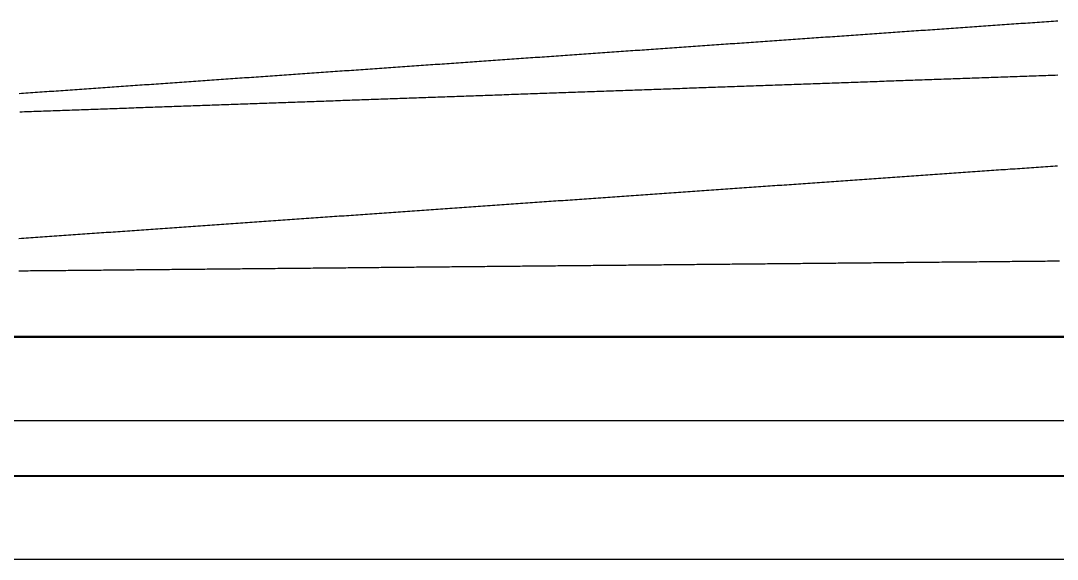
# Model space of a CAD drawing. Header units: millimetres. Extents: x -226 to 218, y -257 to 254.
# Drawn here: x -72.3 to 20, y -118.6 to -70.6 of the extents above; entities that cross this region are included whole.
import ezdxf

# ---------------------------------------------------------------- set-up
doc = ezdxf.new("R2010")
doc.units = ezdxf.units.MM
doc.layers.add('SKETCH', color=5, linetype='Continuous')
doc.layers.add('VISIBLE', color=7, linetype='Continuous')

msp = doc.modelspace()

# ---------------------------------------------------------------- linework, layer by layer
at = {"layer": 'SKETCH', "flags": 128}
for points in [[(-72.433, -77.096), (-72.226, -77.081), (-72.019, -77.067), (-71.812, -77.052), (-71.606, -77.038), (-71.399, -77.023), (-71.192, -77.009), (-70.985, -76.994), (-70.778, -76.98), (-70.571, -76.965), (-70.364, -76.951), (-70.157, -76.936), (-69.95, -76.922), (-69.743, -76.907), (-69.537, -76.893), (-69.33, -76.878), (-69.123, -76.864), (-68.916, -76.849), (-68.709, -76.835), (-68.502, -76.82), (-68.295, -76.806), (-68.088, -76.791), (-67.881, -76.777), (-67.674, -76.762), (-67.468, -76.748), (-67.261, -76.733), (-67.054, -76.719), (-66.847, -76.704), (-66.64, -76.69), (-66.433, -76.675), (-66.226, -76.661), (-66.019, -76.646), (-65.812, -76.632), (-65.606, -76.617), (-65.399, -76.603), (-65.192, -76.588), (-64.985, -76.574), (-64.778, -76.559), (-64.571, -76.545), (-64.364, -76.53), (-64.157, -76.516), (-63.95, -76.501), (-63.744, -76.487), (-63.537, -76.472), (-63.33, -76.458), (-63.123, -76.443), (-62.916, -76.429), (-62.709, -76.415), (-62.502, -76.4), (-62.295, -76.386), (-62.088, -76.371), (-61.881, -76.357), (-61.674, -76.342), (-61.467, -76.328), (-61.26, -76.313), (-61.053, -76.299), (-60.847, -76.284), (-60.64, -76.27), (-60.433, -76.255), (-60.226, -76.241), (-60.019, -76.226), (-59.812, -76.212), (-59.605, -76.197), (-59.398, -76.183), (-59.191, -76.168), (-58.984, -76.154), (-58.777, -76.139), (-58.57, -76.125), (-58.363, -76.11), (-58.157, -76.096), (-57.95, -76.081), (-57.743, -76.067), (-57.536, -76.052), (-57.329, -76.038), (-57.122, -76.023), (-56.915, -76.009), (-56.708, -75.994), (-56.501, -75.98), (-56.295, -75.965), (-56.088, -75.951), (-55.881, -75.936), (-55.674, -75.922), (-55.467, -75.907), (-55.26, -75.893), (-55.053, -75.878), (-54.846, -75.864), (-54.64, -75.849), (-54.433, -75.835), (-54.226, -75.82), (-54.019, -75.806), (-53.812, -75.791), (-53.605, -75.777), (-53.398, -75.762), (-53.191, -75.748), (-52.985, -75.733), (-52.778, -75.719), (-52.571, -75.704), (-52.364, -75.69), (-52.157, -75.675), (-51.95, -75.661), (-51.743, -75.646), (-51.537, -75.632), (-51.33, -75.617), (-51.123, -75.603), (-50.916, -75.588), (-50.709, -75.574), (-50.502, -75.559), (-50.295, -75.545), (-50.088, -75.53), (-49.882, -75.516), (-49.675, -75.502), (-49.468, -75.487), (-49.261, -75.473), (-49.054, -75.458), (-48.847, -75.444), (-48.64, -75.429), (-48.433, -75.415), (-48.226, -75.4), (-48.02, -75.386), (-47.813, -75.371), (-47.606, -75.357), (-47.399, -75.342), (-47.192, -75.328), (-46.985, -75.313), (-46.778, -75.299), (-46.571, -75.284), (-46.364, -75.27), (-46.157, -75.255), (-45.95, -75.241), (-45.744, -75.226), (-45.537, -75.212), (-45.33, -75.197), (-45.123, -75.183), (-44.916, -75.168), (-44.709, -75.154), (-44.502, -75.139), (-44.295, -75.125), (-44.088, -75.11), (-43.881, -75.096), (-43.675, -75.081), (-43.468, -75.067), (-43.261, -75.052), (-43.054, -75.038), (-42.847, -75.023), (-42.64, -75.009), (-42.433, -74.995), (-42.226, -74.98), (-42.02, -74.966), (-41.813, -74.951), (-41.606, -74.937), (-41.399, -74.922), (-41.192, -74.908), (-40.985, -74.893), (-40.778, -74.879), (-40.572, -74.865), (-40.365, -74.85), (-40.158, -74.836), (-39.951, -74.821), (-39.744, -74.807), (-39.537, -74.792), (-39.331, -74.778), (-39.124, -74.763), (-38.917, -74.749), (-38.71, -74.734), (-38.503, -74.72), (-38.296, -74.706), (-38.089, -74.691), (-37.883, -74.677), (-37.676, -74.662), (-37.469, -74.648), (-37.262, -74.633), (-37.055, -74.619), (-36.848, -74.604), (-36.641, -74.59), (-36.435, -74.575), (-36.228, -74.561), (-36.021, -74.546), (-35.814, -74.532), (-35.607, -74.517), (-35.4, -74.503), (-35.193, -74.488), (-34.987, -74.474), (-34.78, -74.459), (-34.573, -74.445), (-34.366, -74.43), (-34.159, -74.416), (-33.952, -74.401), (-33.746, -74.387), (-33.539, -74.372), (-33.332, -74.358), (-33.125, -74.343), (-32.918, -74.329), (-32.711, -74.314), (-32.504, -74.3), (-32.298, -74.285), (-32.091, -74.271), (-31.884, -74.256), (-31.677, -74.242), (-31.47, -74.227), (-31.263, -74.213), (-31.057, -74.198), (-30.85, -74.184), (-30.643, -74.169), (-30.436, -74.155), (-30.229, -74.14), (-30.022, -74.126), (-29.816, -74.111), (-29.609, -74.097), (-29.402, -74.082), (-29.195, -74.068), (-28.988, -74.053), (-28.781, -74.039), (-28.574, -74.024), (-28.368, -74.01), (-28.161, -73.995), (-27.954, -73.981), (-27.747, -73.967), (-27.54, -73.952), (-27.333, -73.938), (-27.126, -73.923), (-26.919, -73.909), (-26.713, -73.894), (-26.506, -73.88), (-26.299, -73.865), (-26.092, -73.851), (-25.885, -73.836), (-25.678, -73.822), (-25.471, -73.807), (-25.264, -73.793), (-25.057, -73.778), (-24.851, -73.764), (-24.644, -73.749), (-24.437, -73.735), (-24.23, -73.72), (-24.023, -73.706), (-23.816, -73.691), (-23.609, -73.677), (-23.403, -73.662), (-23.196, -73.648), (-22.989, -73.633), (-22.782, -73.619), (-22.575, -73.604), (-22.368, -73.59), (-22.162, -73.575), (-21.955, -73.561), (-21.748, -73.546), (-21.541, -73.532), (-21.334, -73.517), (-21.127, -73.503), (-20.921, -73.488), (-20.714, -73.474), (-20.507, -73.459), (-20.3, -73.445), (-20.093, -73.43), (-19.886, -73.416), (-19.68, -73.401), (-19.473, -73.387), (-19.266, -73.372), (-19.059, -73.358), (-18.852, -73.343), (-18.645, -73.329), (-18.439, -73.315), (-18.232, -73.3), (-18.025, -73.286), (-17.818, -73.271), (-17.611, -73.257), (-17.405, -73.242), (-17.198, -73.228), (-16.991, -73.213), (-16.784, -73.199), (-16.577, -73.184), (-16.37, -73.17), (-16.164, -73.155), (-15.957, -73.141), (-15.75, -73.126), (-15.543, -73.112), (-15.336, -73.097), (-15.13, -73.083), (-14.923, -73.068), (-14.716, -73.054), (-14.509, -73.039), (-14.302, -73.025), (-14.095, -73.01), (-13.889, -72.996), (-13.682, -72.981), (-13.475, -72.967), (-13.268, -72.952), (-13.061, -72.938), (-12.855, -72.923), (-12.648, -72.909), (-12.441, -72.894), (-12.234, -72.88), (-12.027, -72.865), (-11.82, -72.851), (-11.614, -72.836), (-11.407, -72.822), (-11.2, -72.807), (-10.993, -72.793), (-10.786, -72.778), (-10.58, -72.764), (-10.373, -72.749), (-10.166, -72.735), (-9.959, -72.72), (-9.752, -72.706), (-9.545, -72.691), (-9.339, -72.677), (-9.132, -72.663), (-8.925, -72.648), (-8.718, -72.634), (-8.511, -72.619), (-8.305, -72.605), (-8.098, -72.59), (-7.891, -72.576), (-7.684, -72.561), (-7.477, -72.547), (-7.27, -72.532), (-7.063, -72.518), (-6.857, -72.504), (-6.65, -72.489), (-6.443, -72.475), (-6.236, -72.46), (-6.029, -72.446), (-5.822, -72.431), (-5.615, -72.417), (-5.409, -72.403), (-5.202, -72.388), (-4.995, -72.374), (-4.788, -72.359), (-4.581, -72.345), (-4.374, -72.33), (-4.167, -72.316), (-3.961, -72.301), (-3.754, -72.287), (-3.547, -72.272), (-3.34, -72.258), (-3.133, -72.243), (-2.927, -72.229), (-2.72, -72.215), (-2.513, -72.2), (-2.306, -72.186), (-2.099, -72.171), (-1.893, -72.157), (-1.686, -72.142), (-1.479, -72.128), (-1.272, -72.113), (-1.065, -72.099), (-0.859, -72.084), (-0.652, -72.07), (-0.445, -72.055), (-0.238, -72.041), (-0.031, -72.026), (0.175, -72.012), (0.382, -71.997), (0.589, -71.983), (0.796, -71.968), (1.003, -71.954), (1.209, -71.939), (1.416, -71.925), (1.623, -71.91), (1.83, -71.896), (2.037, -71.881), (2.243, -71.867), (2.45, -71.852), (2.657, -71.838), (2.864, -71.823), (3.07, -71.809), (3.277, -71.794), (3.484, -71.78), (3.691, -71.765), (3.898, -71.751), (4.104, -71.736), (4.311, -71.722), (4.518, -71.707), (4.725, -71.693), (4.932, -71.678), (5.138, -71.664), (5.345, -71.649), (5.552, -71.635), (5.759, -71.621), (5.966, -71.606), (6.172, -71.592), (6.379, -71.577), (6.586, -71.563), (6.793, -71.548), (7, -71.534), (7.207, -71.519), (7.413, -71.505), (7.62, -71.49), (7.827, -71.476), (8.034, -71.461), (8.241, -71.447), (8.448, -71.432), (8.654, -71.418), (8.861, -71.403), (9.068, -71.389), (9.275, -71.374), (9.482, -71.36), (9.689, -71.345), (9.895, -71.331), (10.102, -71.316), (10.309, -71.302), (10.516, -71.287), (10.723, -71.273), (10.929, -71.258), (11.136, -71.244), (11.343, -71.229), (11.55, -71.215), (11.757, -71.2), (11.963, -71.186), (12.17, -71.171), (12.377, -71.157), (12.584, -71.142), (12.791, -71.128), (12.997, -71.114), (13.204, -71.099), (13.411, -71.085), (13.618, -71.07), (13.824, -71.056), (14.031, -71.041), (14.238, -71.027), (14.445, -71.012), (14.652, -70.998), (14.858, -70.983), (15.065, -70.969), (15.272, -70.954), (15.479, -70.94), (15.685, -70.925), (15.892, -70.911), (16.099, -70.896), (16.306, -70.882), (16.512, -70.867), (16.719, -70.853), (16.926, -70.838), (17.133, -70.824), (17.34, -70.809), (17.546, -70.795), (17.753, -70.78), (17.96, -70.766), (18.167, -70.751), (18.373, -70.737), (18.58, -70.722), (18.787, -70.708), (18.994, -70.693), (19.201, -70.679), (19.407, -70.664), (19.614, -70.65), (19.821, -70.636), (20.028, -70.621)], [(-72.366, -78.73), (-72.155, -78.722), (-71.944, -78.715), (-71.733, -78.707), (-71.521, -78.7), (-71.31, -78.692), (-71.099, -78.685), (-70.887, -78.677), (-70.676, -78.67), (-70.465, -78.662), (-70.253, -78.655), (-70.042, -78.647), (-69.831, -78.64), (-69.619, -78.632), (-69.408, -78.625), (-69.197, -78.617), (-68.985, -78.61), (-68.774, -78.602), (-68.563, -78.595), (-68.351, -78.587), (-68.14, -78.58), (-67.929, -78.572), (-67.717, -78.565), (-67.506, -78.557), (-67.295, -78.55), (-67.083, -78.542), (-66.872, -78.535), (-66.661, -78.527), (-66.449, -78.52), (-66.238, -78.512), (-66.027, -78.505), (-65.815, -78.497), (-65.604, -78.49), (-65.393, -78.482), (-65.181, -78.475), (-64.97, -78.467), (-64.759, -78.46), (-64.547, -78.452), (-64.336, -78.444), (-64.125, -78.437), (-63.913, -78.429), (-63.702, -78.422), (-63.491, -78.414), (-63.279, -78.407), (-63.068, -78.399), (-62.857, -78.392), (-62.645, -78.384), (-62.434, -78.377), (-62.223, -78.369), (-62.011, -78.361), (-61.8, -78.354), (-61.589, -78.346), (-61.377, -78.339), (-61.166, -78.331), (-60.955, -78.324), (-60.743, -78.316), (-60.532, -78.309), (-60.321, -78.301), (-60.109, -78.294), (-59.898, -78.286), (-59.687, -78.279), (-59.475, -78.271), (-59.264, -78.264), (-59.052, -78.256), (-58.841, -78.249), (-58.63, -78.241), (-58.418, -78.234), (-58.207, -78.226), (-57.995, -78.219), (-57.784, -78.211), (-57.573, -78.204), (-57.361, -78.196), (-57.15, -78.189), (-56.939, -78.181), (-56.727, -78.174), (-56.516, -78.166), (-56.304, -78.159), (-56.093, -78.151), (-55.882, -78.144), (-55.67, -78.136), (-55.459, -78.129), (-55.248, -78.121), (-55.036, -78.114), (-54.825, -78.106), (-54.614, -78.099), (-54.402, -78.091), (-54.191, -78.084), (-53.98, -78.076), (-53.768, -78.069), (-53.557, -78.061), (-53.346, -78.053), (-53.134, -78.046), (-52.923, -78.038), (-52.712, -78.031), (-52.5, -78.023), (-52.289, -78.016), (-52.078, -78.008), (-51.866, -78.001), (-51.655, -77.993), (-51.444, -77.986), (-51.232, -77.978), (-51.021, -77.97), (-50.81, -77.963), (-50.598, -77.955), (-50.387, -77.948), (-50.176, -77.94), (-49.964, -77.933), (-49.753, -77.925), (-49.542, -77.918), (-49.33, -77.91), (-49.119, -77.903), (-48.908, -77.895), (-48.696, -77.888), (-48.485, -77.88), (-48.274, -77.873), (-48.062, -77.865), (-47.851, -77.858), (-47.64, -77.85), (-47.428, -77.843), (-47.217, -77.836), (-47.005, -77.828), (-46.794, -77.821), (-46.583, -77.813), (-46.371, -77.806), (-46.16, -77.798), (-45.949, -77.791), (-45.737, -77.783), (-45.526, -77.776), (-45.315, -77.768), (-45.103, -77.761), (-44.892, -77.753), (-44.681, -77.746), (-44.469, -77.738), (-44.258, -77.731), (-44.047, -77.723), (-43.835, -77.716), (-43.624, -77.708), (-43.413, -77.701), (-43.201, -77.693), (-42.99, -77.686), (-42.779, -77.678), (-42.567, -77.671), (-42.356, -77.663), (-42.145, -77.656), (-41.933, -77.648), (-41.722, -77.641), (-41.51, -77.633), (-41.299, -77.626), (-41.088, -77.618), (-40.876, -77.611), (-40.665, -77.603), (-40.454, -77.596), (-40.242, -77.588), (-40.031, -77.581), (-39.82, -77.573), (-39.608, -77.565), (-39.397, -77.558), (-39.186, -77.55), (-38.974, -77.543), (-38.763, -77.535), (-38.552, -77.528), (-38.34, -77.52), (-38.129, -77.513), (-37.918, -77.505), (-37.706, -77.497), (-37.495, -77.49), (-37.283, -77.482), (-37.072, -77.475), (-36.861, -77.467), (-36.649, -77.46), (-36.438, -77.452), (-36.227, -77.445), (-36.015, -77.437), (-35.804, -77.43), (-35.593, -77.422), (-35.381, -77.415), (-35.17, -77.407), (-34.959, -77.4), (-34.747, -77.392), (-34.536, -77.385), (-34.325, -77.377), (-34.113, -77.37), (-33.902, -77.362), (-33.69, -77.355), (-33.479, -77.347), (-33.268, -77.34), (-33.056, -77.332), (-32.845, -77.325), (-32.634, -77.317), (-32.422, -77.31), (-32.211, -77.302), (-32, -77.295), (-31.788, -77.287), (-31.577, -77.28), (-31.366, -77.272), (-31.154, -77.265), (-30.943, -77.257), (-30.731, -77.25), (-30.52, -77.242), (-30.309, -77.235), (-30.097, -77.227), (-29.886, -77.22), (-29.675, -77.212), (-29.463, -77.205), (-29.252, -77.197), (-29.041, -77.189), (-28.829, -77.182), (-28.618, -77.174), (-28.407, -77.167), (-28.195, -77.159), (-27.984, -77.152), (-27.772, -77.144), (-27.561, -77.137), (-27.35, -77.129), (-27.138, -77.122), (-26.927, -77.114), (-26.716, -77.106), (-26.504, -77.099), (-26.293, -77.091), (-26.082, -77.084), (-25.87, -77.076), (-25.659, -77.069), (-25.447, -77.061), (-25.236, -77.054), (-25.025, -77.046), (-24.813, -77.039), (-24.602, -77.031), (-24.391, -77.024), (-24.179, -77.016), (-23.968, -77.009), (-23.757, -77.001), (-23.545, -76.994), (-23.334, -76.986), (-23.122, -76.979), (-22.911, -76.971), (-22.7, -76.964), (-22.488, -76.956), (-22.277, -76.949), (-22.066, -76.941), (-21.854, -76.934), (-21.643, -76.926), (-21.432, -76.919), (-21.22, -76.911), (-21.009, -76.904), (-20.797, -76.896), (-20.586, -76.889), (-20.375, -76.881), (-20.163, -76.874), (-19.952, -76.866), (-19.741, -76.859), (-19.529, -76.851), (-19.318, -76.844), (-19.106, -76.836), (-18.895, -76.829), (-18.684, -76.821), (-18.472, -76.813), (-18.261, -76.806), (-18.05, -76.798), (-17.838, -76.791), (-17.627, -76.783), (-17.416, -76.776), (-17.204, -76.768), (-16.993, -76.761), (-16.781, -76.753), (-16.57, -76.746), (-16.359, -76.738), (-16.147, -76.73), (-15.936, -76.723), (-15.725, -76.715), (-15.513, -76.708), (-15.302, -76.7), (-15.09, -76.693), (-14.879, -76.685), (-14.668, -76.678), (-14.456, -76.67), (-14.245, -76.663), (-14.034, -76.655), (-13.822, -76.648), (-13.611, -76.64), (-13.399, -76.633), (-13.188, -76.625), (-12.977, -76.618), (-12.765, -76.61), (-12.554, -76.603), (-12.343, -76.595), (-12.131, -76.588), (-11.92, -76.58), (-11.708, -76.573), (-11.497, -76.565), (-11.286, -76.558), (-11.074, -76.55), (-10.863, -76.543), (-10.652, -76.535), (-10.44, -76.528), (-10.229, -76.52), (-10.017, -76.513), (-9.806, -76.505), (-9.595, -76.498), (-9.383, -76.49), (-9.172, -76.483), (-8.961, -76.475), (-8.749, -76.468), (-8.538, -76.46), (-8.326, -76.453), (-8.115, -76.445), (-7.904, -76.438), (-7.692, -76.43), (-7.481, -76.423), (-7.27, -76.416), (-7.058, -76.408), (-6.847, -76.401), (-6.635, -76.393), (-6.424, -76.385), (-6.213, -76.378), (-6.001, -76.37), (-5.79, -76.363), (-5.579, -76.355), (-5.367, -76.348), (-5.156, -76.34), (-4.944, -76.333), (-4.733, -76.325), (-4.522, -76.318), (-4.31, -76.31), (-4.099, -76.303), (-3.888, -76.295), (-3.676, -76.288), (-3.465, -76.28), (-3.253, -76.273), (-3.042, -76.265), (-2.831, -76.257), (-2.619, -76.25), (-2.408, -76.242), (-2.196, -76.235), (-1.985, -76.227), (-1.774, -76.22), (-1.562, -76.212), (-1.351, -76.205), (-1.14, -76.197), (-0.928, -76.19), (-0.717, -76.182), (-0.505, -76.174), (-0.294, -76.167), (-0.083, -76.159), (0.129, -76.152), (0.34, -76.144), (0.552, -76.137), (0.763, -76.129), (0.975, -76.122), (1.186, -76.114), (1.397, -76.107), (1.609, -76.099), (1.82, -76.092), (2.032, -76.084), (2.243, -76.077), (2.455, -76.07), (2.666, -76.062), (2.877, -76.055), (3.089, -76.047), (3.3, -76.04), (3.512, -76.032), (3.723, -76.025), (3.935, -76.017), (4.146, -76.01), (4.357, -76.002), (4.569, -75.995), (4.78, -75.987), (4.992, -75.979), (5.203, -75.972), (5.414, -75.964), (5.626, -75.957), (5.837, -75.949), (6.049, -75.942), (6.26, -75.934), (6.471, -75.927), (6.683, -75.919), (6.894, -75.912), (7.106, -75.904), (7.317, -75.897), (7.528, -75.889), (7.74, -75.881), (7.951, -75.874), (8.163, -75.866), (8.374, -75.859), (8.585, -75.851), (8.797, -75.844), (9.008, -75.836), (9.219, -75.829), (9.431, -75.821), (9.642, -75.814), (9.854, -75.806), (10.065, -75.799), (10.276, -75.791), (10.488, -75.783), (10.699, -75.776), (10.911, -75.768), (11.122, -75.761), (11.333, -75.753), (11.545, -75.746), (11.756, -75.739), (11.968, -75.731), (12.179, -75.724), (12.39, -75.716), (12.602, -75.709), (12.813, -75.701), (13.025, -75.694), (13.236, -75.686), (13.447, -75.679), (13.659, -75.671), (13.87, -75.664), (14.082, -75.656), (14.293, -75.649), (14.504, -75.641), (14.716, -75.634), (14.927, -75.626), (15.139, -75.619), (15.35, -75.611), (15.561, -75.603), (15.773, -75.596), (15.984, -75.588), (16.196, -75.581), (16.407, -75.573), (16.618, -75.566), (16.83, -75.558), (17.041, -75.551), (17.253, -75.543), (17.464, -75.536), (17.675, -75.528), (17.887, -75.52), (18.098, -75.513), (18.31, -75.505), (18.521, -75.498), (18.732, -75.49), (18.944, -75.483), (19.155, -75.475), (19.367, -75.468), (19.578, -75.46), (19.789, -75.453), (20.001, -75.445)], [(-72.435, -90.003), (-72.225, -89.988), (-72.015, -89.974), (-71.806, -89.959), (-71.596, -89.944), (-71.387, -89.929), (-71.177, -89.915), (-70.968, -89.9), (-70.758, -89.885), (-70.548, -89.87), (-70.339, -89.856), (-70.129, -89.841), (-69.92, -89.826), (-69.71, -89.812), (-69.5, -89.797), (-69.291, -89.782), (-69.081, -89.767), (-68.872, -89.753), (-68.662, -89.738), (-68.452, -89.723), (-68.243, -89.709), (-68.033, -89.694), (-67.824, -89.679), (-67.614, -89.665), (-67.404, -89.65), (-67.195, -89.635), (-66.985, -89.621), (-66.775, -89.606), (-66.566, -89.591), (-66.356, -89.577), (-66.147, -89.562), (-65.937, -89.547), (-65.727, -89.533), (-65.518, -89.518), (-65.308, -89.503), (-65.098, -89.489), (-64.889, -89.474), (-64.679, -89.459), (-64.47, -89.445), (-64.26, -89.43), (-64.05, -89.415), (-63.841, -89.401), (-63.631, -89.386), (-63.421, -89.371), (-63.212, -89.357), (-63.002, -89.342), (-62.793, -89.327), (-62.583, -89.313), (-62.374, -89.298), (-62.164, -89.283), (-61.954, -89.269), (-61.745, -89.254), (-61.535, -89.239), (-61.326, -89.225), (-61.116, -89.21), (-60.907, -89.195), (-60.697, -89.181), (-60.487, -89.166), (-60.278, -89.151), (-60.068, -89.137), (-59.859, -89.122), (-59.649, -89.107), (-59.44, -89.093), (-59.23, -89.078), (-59.02, -89.063), (-58.811, -89.049), (-58.601, -89.034), (-58.392, -89.019), (-58.182, -89.005), (-57.972, -88.99), (-57.763, -88.975), (-57.553, -88.961), (-57.344, -88.946), (-57.134, -88.931), (-56.924, -88.916), (-56.715, -88.902), (-56.505, -88.887), (-56.296, -88.872), (-56.086, -88.858), (-55.876, -88.843), (-55.667, -88.828), (-55.457, -88.813), (-55.247, -88.799), (-55.038, -88.784), (-54.828, -88.769), (-54.619, -88.754), (-54.409, -88.74), (-54.199, -88.725), (-53.99, -88.71), (-53.78, -88.696), (-53.571, -88.681), (-53.361, -88.666), (-53.151, -88.652), (-52.942, -88.637), (-52.732, -88.622), (-52.523, -88.608), (-52.313, -88.593), (-52.104, -88.578), (-51.894, -88.564), (-51.684, -88.549), (-51.475, -88.534), (-51.265, -88.52), (-51.056, -88.505), (-50.846, -88.49), (-50.637, -88.476), (-50.427, -88.461), (-50.218, -88.446), (-50.008, -88.432), (-49.798, -88.417), (-49.589, -88.402), (-49.379, -88.388), (-49.17, -88.373), (-48.96, -88.358), (-48.751, -88.344), (-48.541, -88.329), (-48.332, -88.314), (-48.122, -88.3), (-47.912, -88.285), (-47.703, -88.27), (-47.493, -88.255), (-47.284, -88.241), (-47.074, -88.226), (-46.864, -88.211), (-46.655, -88.197), (-46.445, -88.182), (-46.236, -88.167), (-46.026, -88.152), (-45.816, -88.138), (-45.607, -88.123), (-45.397, -88.108), (-45.188, -88.094), (-44.978, -88.079), (-44.768, -88.064), (-44.559, -88.049), (-44.349, -88.035), (-44.14, -88.02), (-43.93, -88.005), (-43.72, -87.991), (-43.511, -87.976), (-43.301, -87.961), (-43.092, -87.947), (-42.882, -87.932), (-42.673, -87.917), (-42.463, -87.903), (-42.253, -87.888), (-42.044, -87.873), (-41.834, -87.859), (-41.625, -87.844), (-41.415, -87.829), (-41.206, -87.814), (-40.996, -87.8), (-40.787, -87.785), (-40.577, -87.771), (-40.368, -87.756), (-40.158, -87.741), (-39.948, -87.727), (-39.739, -87.712), (-39.529, -87.697), (-39.32, -87.683), (-39.11, -87.668), (-38.901, -87.653), (-38.691, -87.639), (-38.482, -87.624), (-38.272, -87.609), (-38.063, -87.595), (-37.853, -87.58), (-37.643, -87.565), (-37.434, -87.551), (-37.224, -87.536), (-37.015, -87.521), (-36.805, -87.507), (-36.596, -87.492), (-36.386, -87.477), (-36.176, -87.463), (-35.967, -87.448), (-35.757, -87.433), (-35.548, -87.419), (-35.338, -87.404), (-35.128, -87.389), (-34.919, -87.375), (-34.709, -87.36), (-34.5, -87.345), (-34.29, -87.331), (-34.081, -87.316), (-33.871, -87.301), (-33.661, -87.287), (-33.452, -87.272), (-33.242, -87.257), (-33.033, -87.243), (-32.823, -87.228), (-32.614, -87.213), (-32.404, -87.199), (-32.194, -87.184), (-31.985, -87.169), (-31.775, -87.154), (-31.566, -87.14), (-31.356, -87.125), (-31.146, -87.11), (-30.937, -87.096), (-30.727, -87.081), (-30.518, -87.066), (-30.308, -87.051), (-30.099, -87.037), (-29.889, -87.022), (-29.679, -87.007), (-29.47, -86.993), (-29.26, -86.978), (-29.051, -86.963), (-28.841, -86.948), (-28.632, -86.934), (-28.422, -86.919), (-28.212, -86.904), (-28.003, -86.89), (-27.793, -86.875), (-27.584, -86.86), (-27.374, -86.846), (-27.165, -86.831), (-26.955, -86.816), (-26.746, -86.802), (-26.536, -86.787), (-26.327, -86.772), (-26.117, -86.758), (-25.908, -86.743), (-25.698, -86.728), (-25.489, -86.714), (-25.279, -86.699), (-25.07, -86.684), (-24.86, -86.67), (-24.651, -86.655), (-24.441, -86.64), (-24.231, -86.626), (-24.022, -86.611), (-23.812, -86.596), (-23.603, -86.582), (-23.393, -86.567), (-23.184, -86.552), (-22.974, -86.538), (-22.765, -86.523), (-22.555, -86.508), (-22.346, -86.494), (-22.136, -86.479), (-21.927, -86.464), (-21.717, -86.45), (-21.507, -86.435), (-21.298, -86.42), (-21.088, -86.405), (-20.879, -86.391), (-20.669, -86.376), (-20.46, -86.361), (-20.25, -86.347), (-20.04, -86.332), (-19.831, -86.317), (-19.621, -86.302), (-19.412, -86.288), (-19.202, -86.273), (-18.993, -86.258), (-18.783, -86.244), (-18.574, -86.229), (-18.364, -86.214), (-18.154, -86.199), (-17.945, -86.185), (-17.735, -86.17), (-17.526, -86.155), (-17.316, -86.141), (-17.107, -86.126), (-16.897, -86.111), (-16.688, -86.097), (-16.478, -86.082), (-16.269, -86.067), (-16.059, -86.053), (-15.85, -86.038), (-15.64, -86.023), (-15.431, -86.009), (-15.221, -85.994), (-15.012, -85.979), (-14.802, -85.965), (-14.593, -85.95), (-14.383, -85.935), (-14.174, -85.921), (-13.964, -85.906), (-13.755, -85.891), (-13.545, -85.877), (-13.336, -85.862), (-13.126, -85.847), (-12.917, -85.833), (-12.707, -85.818), (-12.498, -85.804), (-12.288, -85.789), (-12.079, -85.774), (-11.869, -85.76), (-11.659, -85.745), (-11.45, -85.73), (-11.24, -85.716), (-11.031, -85.701), (-10.821, -85.686), (-10.612, -85.672), (-10.402, -85.657), (-10.193, -85.642), (-9.983, -85.628), (-9.774, -85.613), (-9.564, -85.598), (-9.354, -85.584), (-9.145, -85.569), (-8.935, -85.554), (-8.726, -85.54), (-8.516, -85.525), (-8.307, -85.51), (-8.097, -85.496), (-7.888, -85.481), (-7.678, -85.466), (-7.469, -85.452), (-7.259, -85.437), (-7.05, -85.422), (-6.84, -85.407), (-6.631, -85.393), (-6.421, -85.378), (-6.212, -85.363), (-6.002, -85.349), (-5.793, -85.334), (-5.583, -85.319), (-5.374, -85.304), (-5.164, -85.29), (-4.955, -85.275), (-4.745, -85.26), (-4.536, -85.246), (-4.326, -85.231), (-4.117, -85.216), (-3.907, -85.201), (-3.698, -85.187), (-3.488, -85.172), (-3.279, -85.157), (-3.069, -85.143), (-2.86, -85.128), (-2.65, -85.113), (-2.441, -85.099), (-2.231, -85.084), (-2.022, -85.069), (-1.812, -85.055), (-1.603, -85.04), (-1.393, -85.025), (-1.184, -85.011), (-0.974, -84.996), (-0.765, -84.981), (-0.555, -84.967), (-0.345, -84.952), (-0.136, -84.937), (0.074, -84.923), (0.283, -84.908), (0.493, -84.893), (0.702, -84.879), (0.912, -84.864), (1.121, -84.849), (1.331, -84.835), (1.54, -84.82), (1.75, -84.805), (1.959, -84.791), (2.169, -84.776), (2.378, -84.761), (2.588, -84.747), (2.797, -84.732), (3.007, -84.717), (3.216, -84.703), (3.426, -84.688), (3.635, -84.673), (3.845, -84.659), (4.054, -84.644), (4.264, -84.629), (4.473, -84.614), (4.683, -84.6), (4.892, -84.585), (5.102, -84.57), (5.311, -84.556), (5.521, -84.541), (5.73, -84.526), (5.94, -84.511), (6.149, -84.497), (6.358, -84.482), (6.568, -84.467), (6.777, -84.453), (6.987, -84.438), (7.196, -84.423), (7.406, -84.409), (7.615, -84.394), (7.825, -84.379), (8.034, -84.365), (8.244, -84.35), (8.453, -84.335), (8.663, -84.321), (8.873, -84.306), (9.082, -84.291), (9.292, -84.277), (9.501, -84.262), (9.711, -84.247), (9.92, -84.233), (10.13, -84.218), (10.339, -84.203), (10.549, -84.189), (10.758, -84.174), (10.968, -84.159), (11.177, -84.145), (11.387, -84.13), (11.596, -84.115), (11.806, -84.101), (12.015, -84.086), (12.225, -84.071), (12.434, -84.057), (12.644, -84.042), (12.853, -84.027), (13.063, -84.013), (13.272, -83.998), (13.482, -83.983), (13.691, -83.969), (13.901, -83.954), (14.11, -83.939), (14.319, -83.924), (14.529, -83.91), (14.738, -83.895), (14.948, -83.88), (15.157, -83.866), (15.367, -83.851), (15.576, -83.836), (15.786, -83.821), (15.995, -83.807), (16.205, -83.792), (16.414, -83.777), (16.623, -83.763), (16.833, -83.748), (17.042, -83.733), (17.252, -83.719), (17.461, -83.704), (17.671, -83.689), (17.88, -83.675), (18.09, -83.66), (18.299, -83.645), (18.509, -83.631), (18.718, -83.616), (18.928, -83.601), (19.137, -83.587), (19.347, -83.572), (19.556, -83.557), (19.766, -83.543), (19.975, -83.528)], [(-72.458, -92.883), (-72.249, -92.881), (-72.039, -92.879), (-71.83, -92.876), (-71.62, -92.874), (-71.411, -92.872), (-71.201, -92.87), (-70.992, -92.868), (-70.782, -92.866), (-70.573, -92.864), (-70.363, -92.862), (-70.154, -92.86), (-69.944, -92.858), (-69.735, -92.856), (-69.525, -92.854), (-69.316, -92.852), (-69.106, -92.851), (-68.897, -92.849), (-68.687, -92.847), (-68.478, -92.845), (-68.268, -92.843), (-68.059, -92.841), (-67.849, -92.839), (-67.64, -92.837), (-67.43, -92.835), (-67.221, -92.833), (-67.011, -92.831), (-66.802, -92.829), (-66.592, -92.827), (-66.383, -92.825), (-66.173, -92.823), (-65.964, -92.821), (-65.754, -92.819), (-65.545, -92.817), (-65.335, -92.815), (-65.126, -92.813), (-64.916, -92.811), (-64.707, -92.809), (-64.497, -92.807), (-64.288, -92.805), (-64.078, -92.803), (-63.869, -92.801), (-63.659, -92.799), (-63.45, -92.797), (-63.24, -92.795), (-63.031, -92.793), (-62.821, -92.791), (-62.612, -92.789), (-62.402, -92.787), (-62.192, -92.785), (-61.983, -92.783), (-61.773, -92.781), (-61.564, -92.779), (-61.354, -92.777), (-61.145, -92.775), (-60.935, -92.773), (-60.726, -92.771), (-60.516, -92.769), (-60.307, -92.767), (-60.097, -92.765), (-59.888, -92.763), (-59.678, -92.761), (-59.469, -92.759), (-59.259, -92.757), (-59.05, -92.755), (-58.84, -92.753), (-58.631, -92.751), (-58.421, -92.749), (-58.212, -92.747), (-58.002, -92.745), (-57.793, -92.743), (-57.583, -92.741), (-57.374, -92.739), (-57.164, -92.737), (-56.955, -92.735), (-56.745, -92.733), (-56.536, -92.731), (-56.326, -92.729), (-56.117, -92.727), (-55.907, -92.725), (-55.698, -92.723), (-55.488, -92.721), (-55.279, -92.719), (-55.069, -92.717), (-54.86, -92.715), (-54.65, -92.713), (-54.441, -92.711), (-54.231, -92.709), (-54.022, -92.707), (-53.812, -92.705), (-53.603, -92.703), (-53.393, -92.701), (-53.184, -92.699), (-52.975, -92.697), (-52.765, -92.695), (-52.556, -92.693), (-52.346, -92.691), (-52.137, -92.689), (-51.927, -92.687), (-51.718, -92.685), (-51.508, -92.683), (-51.299, -92.681), (-51.089, -92.679), (-50.88, -92.677), (-50.67, -92.675), (-50.461, -92.673), (-50.251, -92.672), (-50.042, -92.67), (-49.832, -92.668), (-49.623, -92.666), (-49.413, -92.664), (-49.204, -92.662), (-48.994, -92.66), (-48.784, -92.658), (-48.575, -92.656), (-48.365, -92.654), (-48.156, -92.652), (-47.946, -92.65), (-47.737, -92.648), (-47.527, -92.646), (-47.318, -92.644), (-47.108, -92.642), (-46.899, -92.64), (-46.689, -92.638), (-46.48, -92.636), (-46.27, -92.634), (-46.061, -92.632), (-45.851, -92.63), (-45.642, -92.628), (-45.432, -92.626), (-45.223, -92.624), (-45.013, -92.622), (-44.803, -92.62), (-44.594, -92.617), (-44.384, -92.615), (-44.175, -92.613), (-43.965, -92.611), (-43.756, -92.609), (-43.546, -92.607), (-43.337, -92.605), (-43.127, -92.603), (-42.918, -92.601), (-42.708, -92.599), (-42.499, -92.597), (-42.289, -92.595), (-42.08, -92.593), (-41.87, -92.591), (-41.661, -92.589), (-41.451, -92.587), (-41.242, -92.585), (-41.032, -92.583), (-40.823, -92.581), (-40.613, -92.579), (-40.404, -92.577), (-40.194, -92.575), (-39.985, -92.573), (-39.775, -92.571), (-39.566, -92.569), (-39.356, -92.567), (-39.147, -92.565), (-38.937, -92.563), (-38.728, -92.561), (-38.518, -92.559), (-38.309, -92.557), (-38.099, -92.555), (-37.89, -92.553), (-37.68, -92.551), (-37.471, -92.549), (-37.261, -92.547), (-37.052, -92.545), (-36.842, -92.543), (-36.633, -92.541), (-36.423, -92.539), (-36.214, -92.537), (-36.004, -92.535), (-35.795, -92.533), (-35.585, -92.531), (-35.376, -92.529), (-35.166, -92.527), (-34.957, -92.525), (-34.747, -92.523), (-34.538, -92.521), (-34.328, -92.519), (-34.119, -92.517), (-33.909, -92.515), (-33.699, -92.513), (-33.49, -92.511), (-33.28, -92.509), (-33.071, -92.507), (-32.861, -92.505), (-32.652, -92.503), (-32.442, -92.501), (-32.233, -92.499), (-32.023, -92.497), (-31.814, -92.495), (-31.604, -92.493), (-31.395, -92.491), (-31.185, -92.489), (-30.975, -92.487), (-30.766, -92.485), (-30.556, -92.483), (-30.347, -92.481), (-30.137, -92.479), (-29.928, -92.477), (-29.718, -92.475), (-29.509, -92.473), (-29.299, -92.472), (-29.09, -92.47), (-28.88, -92.468), (-28.671, -92.466), (-28.461, -92.464), (-28.251, -92.462), (-28.042, -92.46), (-27.832, -92.458), (-27.623, -92.456), (-27.413, -92.454), (-27.204, -92.452), (-26.994, -92.45), (-26.785, -92.448), (-26.575, -92.446), (-26.366, -92.444), (-26.156, -92.442), (-25.947, -92.44), (-25.737, -92.438), (-25.527, -92.436), (-25.318, -92.434), (-25.108, -92.432), (-24.899, -92.43), (-24.689, -92.428), (-24.48, -92.426), (-24.27, -92.424), (-24.061, -92.422), (-23.851, -92.42), (-23.642, -92.418), (-23.432, -92.416), (-23.222, -92.414), (-23.013, -92.412), (-22.803, -92.41), (-22.594, -92.408), (-22.384, -92.406), (-22.175, -92.404), (-21.965, -92.402), (-21.756, -92.4), (-21.546, -92.398), (-21.337, -92.396), (-21.127, -92.394), (-20.918, -92.392), (-20.708, -92.39), (-20.499, -92.388), (-20.289, -92.386), (-20.08, -92.384), (-19.87, -92.382), (-19.661, -92.38), (-19.451, -92.378), (-19.242, -92.376), (-19.032, -92.374), (-18.823, -92.372), (-18.613, -92.37), (-18.404, -92.368), (-18.194, -92.366), (-17.985, -92.364), (-17.775, -92.362), (-17.566, -92.36), (-17.356, -92.358), (-17.147, -92.356), (-16.937, -92.354), (-16.728, -92.352), (-16.518, -92.35), (-16.308, -92.348), (-16.099, -92.346), (-15.889, -92.344), (-15.68, -92.342), (-15.47, -92.34), (-15.261, -92.338), (-15.051, -92.336), (-14.842, -92.334), (-14.632, -92.332), (-14.423, -92.33), (-14.213, -92.328), (-14.004, -92.326), (-13.794, -92.324), (-13.584, -92.322), (-13.375, -92.32), (-13.165, -92.318), (-12.956, -92.316), (-12.746, -92.314), (-12.537, -92.312), (-12.327, -92.31), (-12.118, -92.307), (-11.908, -92.305), (-11.698, -92.303), (-11.489, -92.301), (-11.279, -92.299), (-11.07, -92.297), (-10.86, -92.295), (-10.651, -92.293), (-10.441, -92.291), (-10.232, -92.289), (-10.022, -92.287), (-9.812, -92.285), (-9.603, -92.283), (-9.393, -92.281), (-9.184, -92.279), (-8.974, -92.277), (-8.765, -92.275), (-8.555, -92.273), (-8.346, -92.271), (-8.136, -92.269), (-7.926, -92.267), (-7.717, -92.265), (-7.507, -92.264), (-7.298, -92.262), (-7.088, -92.26), (-6.879, -92.258), (-6.669, -92.256), (-6.46, -92.254), (-6.25, -92.252), (-6.04, -92.25), (-5.831, -92.248), (-5.621, -92.246), (-5.412, -92.244), (-5.202, -92.242), (-4.993, -92.24), (-4.783, -92.238), (-4.574, -92.236), (-4.364, -92.234), (-4.155, -92.232), (-3.945, -92.23), (-3.736, -92.228), (-3.526, -92.226), (-3.317, -92.224), (-3.107, -92.222), (-2.898, -92.22), (-2.688, -92.218), (-2.479, -92.216), (-2.269, -92.214), (-2.06, -92.212), (-1.85, -92.21), (-1.641, -92.208), (-1.431, -92.206), (-1.222, -92.204), (-1.012, -92.202), (-0.802, -92.2), (-0.593, -92.198), (-0.383, -92.196), (-0.174, -92.194), (0.036, -92.192), (0.245, -92.19), (0.455, -92.188), (0.664, -92.186), (0.874, -92.184), (1.084, -92.182), (1.293, -92.18), (1.503, -92.178), (1.712, -92.176), (1.922, -92.174), (2.131, -92.172), (2.341, -92.17), (2.55, -92.168), (2.76, -92.166), (2.97, -92.164), (3.179, -92.162), (3.389, -92.16), (3.598, -92.158), (3.808, -92.156), (4.017, -92.154), (4.227, -92.152), (4.437, -92.15), (4.646, -92.148), (4.856, -92.146), (5.065, -92.144), (5.275, -92.142), (5.484, -92.14), (5.694, -92.138), (5.904, -92.136), (6.113, -92.134), (6.323, -92.132), (6.532, -92.13), (6.742, -92.128), (6.951, -92.126), (7.161, -92.124), (7.371, -92.122), (7.58, -92.12), (7.79, -92.118), (7.999, -92.116), (8.209, -92.114), (8.418, -92.112), (8.628, -92.11), (8.837, -92.108), (9.047, -92.106), (9.257, -92.104), (9.466, -92.102), (9.676, -92.1), (9.885, -92.098), (10.095, -92.096), (10.304, -92.094), (10.514, -92.092), (10.724, -92.09), (10.933, -92.088), (11.143, -92.086), (11.352, -92.084), (11.562, -92.082), (11.771, -92.081), (11.981, -92.079), (12.191, -92.077), (12.4, -92.075), (12.61, -92.073), (12.819, -92.071), (13.029, -92.069), (13.238, -92.067), (13.448, -92.065), (13.658, -92.063), (13.867, -92.061), (14.077, -92.059), (14.286, -92.057), (14.496, -92.055), (14.705, -92.052), (14.915, -92.05), (15.124, -92.048), (15.334, -92.046), (15.543, -92.044), (15.753, -92.042), (15.963, -92.04), (16.172, -92.038), (16.382, -92.036), (16.591, -92.034), (16.801, -92.032), (17.01, -92.03), (17.22, -92.028), (17.429, -92.026), (17.639, -92.024), (17.848, -92.022), (18.058, -92.02), (18.267, -92.018), (18.477, -92.016), (18.686, -92.014), (18.896, -92.012), (19.106, -92.01), (19.315, -92.008), (19.525, -92.006), (19.734, -92.004), (19.944, -92.002), (20.153, -92)]]:
    msp.add_lwpolyline(points, dxfattribs=at)
at = {"layer": 'VISIBLE'}
for p, q in [((-192.669, -98.804), (192.669, -98.804)), ((-172.844, -98.768), (172.844, -98.768)), ((-172.801, -98.743), (172.801, -98.743)), ((-172.737, -98.707), (172.737, -98.707)), ((-192.669, -106.215), (192.669, -106.215)), ((-192.669, -111.155), (192.669, -111.155)), ((-192.612, -111.122), (192.612, -111.122)), ((-192.669, -118.565), (192.669, -118.565))]:
    msp.add_line(p, q, dxfattribs=at)

doc.saveas('drawing.dxf')
